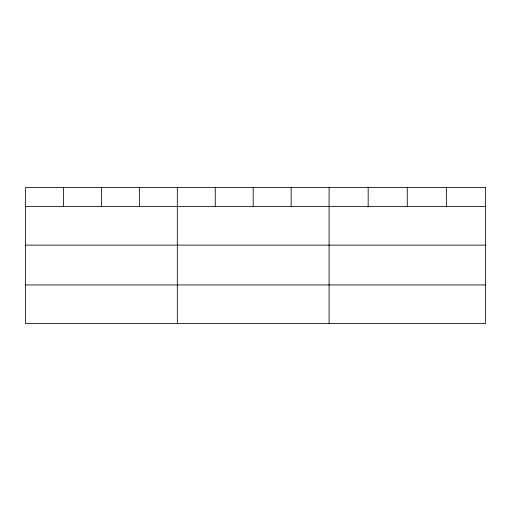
<?xml version="1.0" encoding="UTF-8"?>
<svg xmlns="http://www.w3.org/2000/svg" width="511" height="511" viewBox="0 0 511 511"><rect width="100%" height="100%" fill="white"/><g stroke="black" fill="none" stroke-linecap="round" stroke-linejoin="round"><path stroke-width="0.77" d="M25.55 206.476L485.45 206.476M25.55 245.12L485.45 245.12M25.55 284.934L485.45 284.934M446.358 187.422L446.358 206.476M407.267 187.422L407.267 206.476M368.175 187.422L368.175 206.476M329.084 187.422L329.084 323.578M291.142 187.422L291.142 206.476M253.201 187.422L253.201 206.476M215.259 187.422L215.259 206.476M177.317 187.422L177.317 323.578M139.375 187.422L139.375 206.476M101.434 187.422L101.434 206.476M63.492 187.422L63.492 206.476M485.45 187.422L25.55 187.422L25.55 323.578L485.45 323.578L485.45 187.422"/></g></svg>
